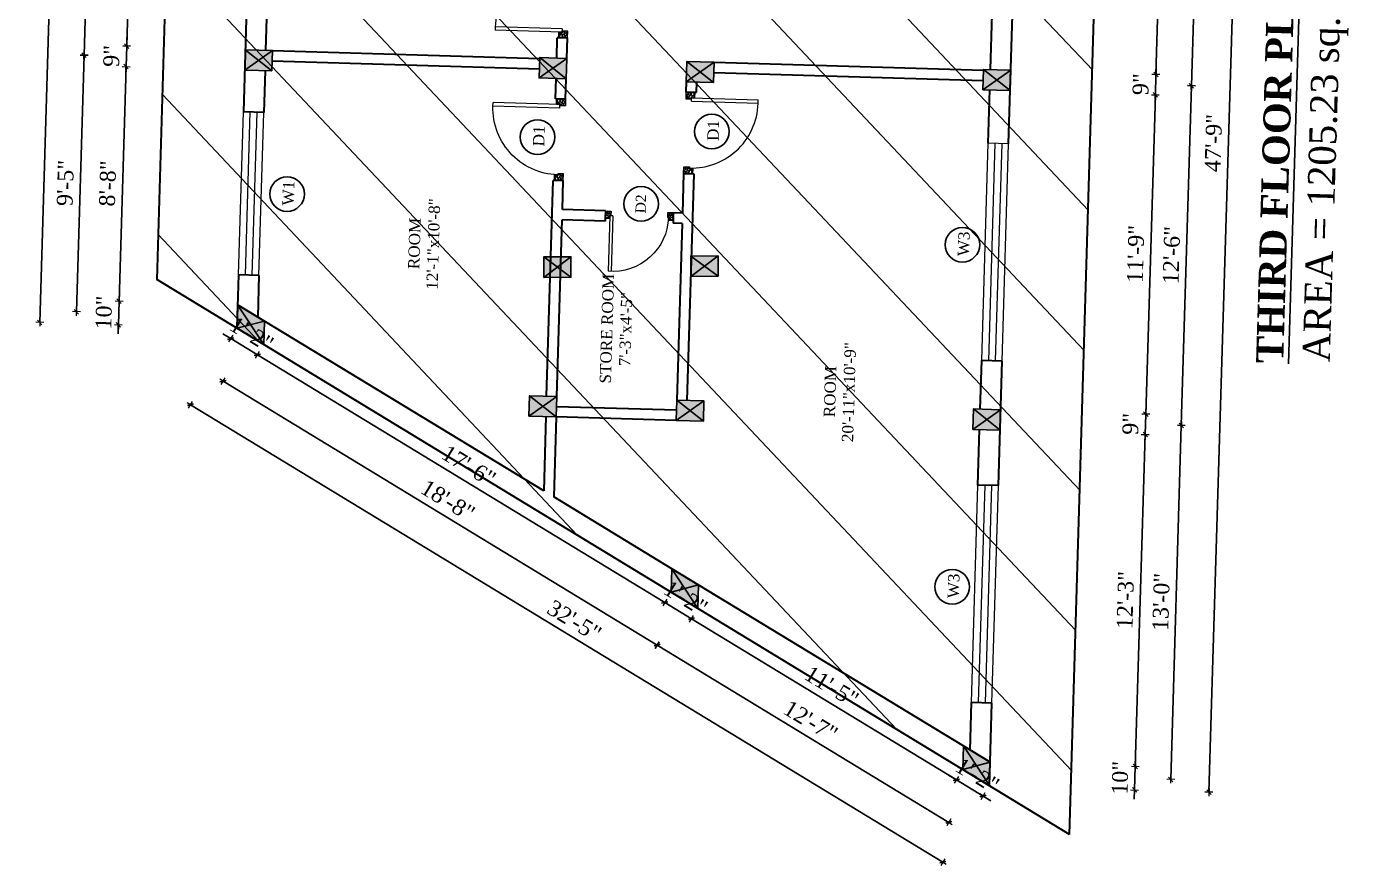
# Model space of a CAD drawing. Header units: inches. Extents: x 4069 to 291496, y -47643 to 12535.
# Drawn here: x 136842 to 137426, y -17996 to -17625 of the extents above; entities that cross this region are included whole.
import ezdxf

# ---------------------------------------------------------------- set-up
doc = ezdxf.new("R2010")
doc.units = ezdxf.units.IN
doc.header["$LTSCALE"] = 5
doc.header["$MEASUREMENT"] = 0
for name, color, linetype, lineweight in [('A-WALL', 7, 'Continuous', 9), ('Dimension', 7, 'Continuous', 18), ('DOOR', 62, 'Continuous', 0), ('Dw', 2, 'Continuous', 18)]:
    doc.layers.add(name, color=color, linetype=linetype, lineweight=lineweight)
doc.layers.add('dim line', color=7, linetype='Continuous', lineweight=15, true_color=0xfab2b2)
doc.layers.add('TEXT', color=6, linetype='Continuous')
doc.layers.add('WALL', color=7, linetype='Continuous')
doc.styles.add('ordinary', font='times.ttf')
doc.dimstyles.new('Copy of 96', dxfattribs={"dimtxt": 7, "dimasz": 4, "dimexe": 0.5, "dimexo": 0.5, "dimgap": 3, "dimtad": 1, "dimdec": 1, "dimzin": 11, "dimdsep": 46, "dimlunit": 4, "dimtxsty": 'ordinary', "dimblk": 'OBLIQUE', "dimcen": 0.09, "dimse1": 1, "dimse2": 1, "dimclrt": 6, "dimazin": 0, "dimtfac": 1, "dimtdec": 1, "dimtix": 1, "dimtmove": 2, "dimatfit": 3, "dimldrblk": 'leader', "dimfxl": 0.5, "dimfxlon": 1, "dimtolj": 1, "dimtzin": 0, "dimarcsym": 0})

# ---------------------------------------------------------------- blocks, each defined once
blk = doc.blocks.new('c2a')
at = {"color": 1, "ltscale": 5}
for p, q in [((18091.63, 4625.76), (18084.82, 4613.76)), ((18101.98, 4625.76), (18091.63, 4625.76)), ((18095.17, 4613.76), (18101.98, 4625.76)), ((18084.82, 4613.76), (18095.17, 4613.76))]:
    blk.add_line(p, q, dxfattribs=at)
blk = doc.blocks.new('C1a')
at = {"color": 1, "ltscale": 5}
for p, q in [((18657.75, 4625.76), (18648.75, 4625.76)), ((18648.75, 4625.76), (18648.82, 4613.76)), ((18657.82, 4613.76), (18657.75, 4625.76)), ((18648.82, 4613.76), (18657.82, 4613.76))]:
    blk.add_line(p, q, dxfattribs=at)
blk = doc.blocks.new('A$C27B36B59')
at = {"layer": 'DOOR'}
for p, q in [((0, 4), (0, 0)), ((2.5, 4), (0, 4)), ((0, 0), (3, 0)), ((2.5, 2.5), (2.5, 4)), ((3, 2.5), (2.5, 2.5)), ((3, 0), (3, 2.5))]:
    blk.add_line(p, q, dxfattribs=at)
for centre, radius, start, end in [((-1.4, -0.54), 4.75, 22.14107, 72.83803), ((1.34, 2.09), 1.64, 45.13802, 144.89476), ((2.21, 0.3), 2.49, 83.31492, 152.65798), ((0.13, 0.37), 2.05, 349.48753, 93.68048), ((1.96, -0.47), 2.01, 58.74475, 166.49498), ((-0.06, 0.32), 1.13, 343.54197, 86.94698), ((2.08, -0.4), 1.17, 38.28162, 160.15192)]:
    blk.add_arc(centre, radius, start, end, dxfattribs=at)
blk = doc.blocks.new('D2')
at = {"layer": 'DOOR'}
for p, q in [((74473.95, 24047.59), (74473.95, 24018.09)), ((74473.95, 24047.59), (74475.45, 24047.59)), ((74475.45, 24047.59), (74475.45, 24018.13))]:
    blk.add_line(p, q, dxfattribs=at)
blk.add_arc((74473.95, 24047.59), 29.5, 180, 272.9146, dxfattribs=at)
at = {"layer": 'DOOR', "xscale": -1, "rotation": 180}
blk.add_blockref('A$C27B36B59', (74441.95, 24050.09), dxfattribs=at)
at = {"layer": 'DOOR', "rotation": 180}
blk.add_blockref('A$C27B36B59', (74477.95, 24050.09), dxfattribs=at)
blk = doc.blocks.new('oblique')
at = {"color": 0, "lineweight": -2}
blk.add_line((0.25, 0.25), (-0.25, -0.25), dxfattribs=at)
at = {"layer": 'dim line', "lineweight": 9}
for p, q in [((-0.4375, 0), (0.4375, 0)), ((0, 0.4375), (0, -0.4375))]:
    blk.add_line(p, q, dxfattribs=at)
blk = doc.blocks.new('*D3934')
at = {"layer": 'A-WALL', "color": 0, "lineweight": -2, "ltscale": 50, "transparency": 16777216}
blk.add_line((137361.11, -17498.32), (137356.54, -17651.25), dxfattribs=at)
at = {"layer": 'Defpoints', "color": 0, "ltscale": 50, "transparency": 16777216}
for p in [(137281.22, -17495.94), (137276.65, -17648.87), (137356.54, -17651.25)]:
    blk.add_point(p, dxfattribs=at)
at = {"layer": 'A-WALL', "color": 0, "lineweight": -2, "ltscale": 50, "transparency": 16777216, "xscale": 4, "yscale": 4, "zscale": 4}
for p, rotation in [((137361.11, -17498.32), 88.2899854288983), ((137356.54, -17651.25), 268.2899854288983)]:
    blk.add_blockref('oblique', p, dxfattribs=dict(at, rotation=rotation))
at = {"layer": 'A-WALL', "color": 6, "ltscale": 50, "transparency": 16777216, "insert": (137352.26, -17574.59), "char_height": 7, "attachment_point": 5, "rotation": 88.28999, "style": 'ordinary'}
blk.add_mtext('\\A1;12\'-9"', dxfattribs=at)
blk = doc.blocks.new('_OBLIQUE')
at = {"color": 0, "linetype": 'ByBlock'}
blk.add_line((-0.5, -0.5), (0.5, 0.5), dxfattribs=at)
blk = doc.blocks.new('leader')
at = {"layer": 'Dimension'}
for p, q in [((0, -4.33), (0, 4.33)), ((-4.42, 0), (4.42, 0))]:
    blk.add_line(p, q, dxfattribs=at)
blk = doc.blocks.new('*D3935')
at = {"layer": 'A-WALL', "color": 0, "lineweight": -2, "ltscale": 50, "transparency": 16777216}
blk.add_line((137356.54, -17651.25), (137352.07, -17801.19), dxfattribs=at)
at = {"layer": 'Defpoints', "color": 0, "ltscale": 50, "transparency": 16777216}
for p in [(137276.65, -17648.87), (137272.17, -17798.8), (137352.07, -17801.19)]:
    blk.add_point(p, dxfattribs=at)
at = {"layer": 'A-WALL', "color": 0, "lineweight": -2, "ltscale": 50, "transparency": 16777216, "xscale": 4, "yscale": 4, "zscale": 4}
for p, rotation in [((137356.54, -17651.25), 88.2899854288983), ((137352.07, -17801.19), 268.2899854288983)]:
    blk.add_blockref('oblique', p, dxfattribs=dict(at, rotation=rotation))
at = {"layer": 'A-WALL', "color": 6, "ltscale": 50, "transparency": 16777216, "insert": (137347.75, -17726.03), "char_height": 7, "attachment_point": 5, "rotation": 88.28999, "style": 'ordinary'}
blk.add_mtext('\\A1;12\'-6"', dxfattribs=at)
blk = doc.blocks.new('*D3936')
at = {"layer": 'A-WALL', "color": 0, "lineweight": -2, "ltscale": 50, "transparency": 16777216}
blk.add_line((137352.07, -17801.19), (137347.4, -17957.44), dxfattribs=at)
at = {"layer": 'Defpoints', "color": 0, "ltscale": 50, "transparency": 16777216}
for p in [(137272.17, -17798.8), (137267.51, -17955.06), (137347.4, -17957.44)]:
    blk.add_point(p, dxfattribs=at)
at = {"layer": 'A-WALL', "color": 0, "lineweight": -2, "ltscale": 50, "transparency": 16777216, "xscale": 4, "yscale": 4, "zscale": 4}
for p, rotation in [((137352.07, -17801.19), 88.2899854288983), ((137347.4, -17957.44), 268.2899854288983)]:
    blk.add_blockref('oblique', p, dxfattribs=dict(at, rotation=rotation))
at = {"layer": 'A-WALL', "color": 6, "ltscale": 50, "transparency": 16777216, "insert": (137343.18, -17879.12), "char_height": 7, "attachment_point": 5, "rotation": 88.28999, "style": 'ordinary'}
blk.add_mtext('\\A1;13\'-0"', dxfattribs=at)
blk = doc.blocks.new('*D3937')
at = {"layer": 'A-WALL', "color": 0, "lineweight": -2, "ltscale": 50, "transparency": 16777216}
blk.add_line((137381.36, -17390.38), (137364.26, -17963.12), dxfattribs=at)
at = {"layer": 'Defpoints', "color": 0, "ltscale": 50, "transparency": 16777216}
for p in [(137284.45, -17387.49), (137267.35, -17960.23), (137364.26, -17963.12)]:
    blk.add_point(p, dxfattribs=at)
at = {"layer": 'A-WALL', "color": 0, "lineweight": -2, "ltscale": 50, "transparency": 16777216, "xscale": 4, "yscale": 4, "zscale": 4}
for p, rotation in [((137381.36, -17390.38), 88.2899854288983), ((137364.26, -17963.12), 268.2899854288983)]:
    blk.add_blockref('oblique', p, dxfattribs=dict(at, rotation=rotation))
at = {"layer": 'A-WALL', "color": 6, "ltscale": 50, "transparency": 16777216, "insert": (137366.25, -17676.56), "char_height": 7, "attachment_point": 5, "rotation": 88.28999, "style": 'ordinary'}
blk.add_mtext('\\A1;47\'-9"', dxfattribs=at)
blk = doc.blocks.new('*D3938')
at = {"layer": 'A-WALL', "color": 0, "lineweight": -2, "ltscale": 50, "transparency": 16777216}
for p, q in [((137252.79, -17957.63), (137249.37, -17955.55)), ((137264.58, -17964.8), (137252.79, -17957.63)), ((137264.58, -17964.8), (137268, -17966.87))]:
    blk.add_line(p, q, dxfattribs=at)
at = {"layer": 'Defpoints', "color": 0, "ltscale": 50, "transparency": 16777216}
for p in [(137255.56, -17953.06), (137252.79, -17957.63), (137267.35, -17960.23)]:
    blk.add_point(p, dxfattribs=at)
at = {"layer": 'A-WALL', "color": 0, "lineweight": -2, "ltscale": 50, "transparency": 16777216, "xscale": 4, "yscale": 4, "zscale": 4}
for p, rotation in [((137252.79, -17957.63), 328.701470922219), ((137264.58, -17964.8), 148.701470922219)]:
    blk.add_blockref('oblique', p, dxfattribs=dict(at, rotation=rotation))
at = {"layer": 'A-WALL', "color": 6, "ltscale": 50, "transparency": 16777216, "insert": (137262.06, -17955.66), "char_height": 7, "attachment_point": 5, "rotation": 328.70147, "style": 'ordinary'}
blk.add_mtext('\\A1;1\'-2"', dxfattribs=at)
blk = doc.blocks.new('*D3939')
at = {"layer": 'A-WALL', "color": 0, "lineweight": -2, "ltscale": 50, "transparency": 16777216}
blk.add_line((137252.79, -17957.63), (137135.86, -17886.54), dxfattribs=at)
at = {"layer": 'Defpoints', "color": 0, "ltscale": 50, "transparency": 16777216}
for p in [(137135.86, -17886.54), (137138.63, -17881.97), (137255.56, -17953.06)]:
    blk.add_point(p, dxfattribs=at)
at = {"layer": 'A-WALL', "color": 0, "lineweight": -2, "ltscale": 50, "transparency": 16777216, "xscale": 4, "yscale": 4, "zscale": 4}
for p, rotation in [((137135.86, -17886.54), 148.7014709245675), ((137252.79, -17957.63), 328.7014709245675)]:
    blk.add_blockref('oblique', p, dxfattribs=dict(at, rotation=rotation))
at = {"layer": 'A-WALL', "color": 6, "ltscale": 50, "transparency": 16777216, "insert": (137197.73, -17916.47), "char_height": 7, "attachment_point": 5, "rotation": 328.70147, "style": 'ordinary'}
blk.add_mtext('\\A1;11\'-5"', dxfattribs=at)
blk = doc.blocks.new('*D3940')
at = {"layer": 'A-WALL', "color": 0, "lineweight": -2, "ltscale": 50, "transparency": 16777216}
for p, q in [((137124.07, -17879.37), (137120.65, -17877.29)), ((137135.86, -17886.54), (137124.07, -17879.37)), ((137135.86, -17886.54), (137139.27, -17888.61))]:
    blk.add_line(p, q, dxfattribs=at)
at = {"layer": 'Defpoints', "color": 0, "ltscale": 50, "transparency": 16777216}
for p in [(137126.84, -17874.8), (137124.07, -17879.37), (137138.63, -17881.97)]:
    blk.add_point(p, dxfattribs=at)
at = {"layer": 'A-WALL', "color": 0, "lineweight": -2, "ltscale": 50, "transparency": 16777216, "xscale": 4, "yscale": 4, "zscale": 4}
for p, rotation in [((137124.07, -17879.37), 328.7014709245675), ((137135.86, -17886.54), 148.7014709245675)]:
    blk.add_blockref('oblique', p, dxfattribs=dict(at, rotation=rotation))
at = {"layer": 'A-WALL', "color": 6, "ltscale": 50, "transparency": 16777216, "insert": (137133.34, -17877.4), "char_height": 7, "attachment_point": 5, "rotation": 328.70147, "style": 'ordinary'}
blk.add_mtext('\\A1;1\'-2"', dxfattribs=at)
blk = doc.blocks.new('*D3941')
at = {"layer": 'A-WALL', "color": 0, "lineweight": -2, "ltscale": 50, "transparency": 16777216}
blk.add_line((137124.07, -17879.37), (136944.25, -17770.04), dxfattribs=at)
at = {"layer": 'Defpoints', "color": 0, "ltscale": 50, "transparency": 16777216}
for p in [(136944.25, -17770.04), (136947.02, -17765.48), (137126.84, -17874.8)]:
    blk.add_point(p, dxfattribs=at)
at = {"layer": 'A-WALL', "color": 0, "lineweight": -2, "ltscale": 50, "transparency": 16777216, "xscale": 4, "yscale": 4, "zscale": 4}
for p, rotation in [((136944.25, -17770.04), 148.7014709245675), ((137124.07, -17879.37), 328.7014709245675)]:
    blk.add_blockref('oblique', p, dxfattribs=dict(at, rotation=rotation))
at = {"layer": 'A-WALL', "color": 6, "ltscale": 50, "transparency": 16777216, "insert": (137037.57, -17819.09), "char_height": 7, "attachment_point": 5, "rotation": 328.70147, "style": 'ordinary'}
blk.add_mtext('\\A1;17\'-6"', dxfattribs=at)
blk = doc.blocks.new('*D3942')
at = {"layer": 'A-WALL', "color": 0, "lineweight": -2, "ltscale": 50, "transparency": 16777216}
for p, q in [((136932.46, -17762.87), (136929.04, -17760.8)), ((136944.25, -17770.04), (136932.46, -17762.87)), ((136944.25, -17770.04), (136947.67, -17772.12))]:
    blk.add_line(p, q, dxfattribs=at)
at = {"layer": 'Defpoints', "color": 0, "ltscale": 50, "transparency": 16777216}
for p in [(136935.23, -17758.31), (136932.46, -17762.87), (136947.02, -17765.48)]:
    blk.add_point(p, dxfattribs=at)
at = {"layer": 'A-WALL', "color": 0, "lineweight": -2, "ltscale": 50, "transparency": 16777216, "xscale": 4, "yscale": 4, "zscale": 4}
for p, rotation in [((136932.46, -17762.87), 328.7014709245675), ((136944.25, -17770.04), 148.7014709245675)]:
    blk.add_blockref('oblique', p, dxfattribs=dict(at, rotation=rotation))
at = {"layer": 'A-WALL', "color": 6, "ltscale": 50, "transparency": 16777216, "insert": (136941.73, -17760.9), "char_height": 7, "attachment_point": 5, "rotation": 328.70147, "style": 'ordinary'}
blk.add_mtext('\\A1;1\'-2"', dxfattribs=at)
blk = doc.blocks.new('*D3943')
at = {"layer": 'A-WALL', "color": 0, "lineweight": -2, "ltscale": 50, "transparency": 16777216}
blk.add_line((136929.1, -17781.67), (137120.71, -17898.17), dxfattribs=at)
at = {"layer": 'Defpoints', "color": 0, "ltscale": 50, "transparency": 16777216}
for p in [(136941.13, -17761.89), (137132.74, -17878.39), (137120.71, -17898.17)]:
    blk.add_point(p, dxfattribs=at)
at = {"layer": 'A-WALL', "color": 0, "lineweight": -2, "ltscale": 50, "transparency": 16777216, "xscale": 4, "yscale": 4, "zscale": 4}
for p, rotation in [((136929.1, -17781.67), 148.7014709222173), ((137120.71, -17898.17), 328.7014709222173)]:
    blk.add_blockref('oblique', p, dxfattribs=dict(at, rotation=rotation))
at = {"layer": 'A-WALL', "color": 6, "ltscale": 50, "transparency": 16777216, "insert": (137028.31, -17834.32), "char_height": 7, "attachment_point": 5, "rotation": 328.70147, "style": 'ordinary'}
blk.add_mtext('\\A1;18\'-8"', dxfattribs=at)
blk = doc.blocks.new('*D3944')
at = {"layer": 'A-WALL', "color": 0, "lineweight": -2, "ltscale": 50, "transparency": 16777216}
blk.add_line((137120.71, -17898.17), (137249.43, -17976.43), dxfattribs=at)
at = {"layer": 'Defpoints', "color": 0, "ltscale": 50, "transparency": 16777216}
for p in [(137132.74, -17878.39), (137261.46, -17956.65), (137249.43, -17976.43)]:
    blk.add_point(p, dxfattribs=at)
at = {"layer": 'A-WALL', "color": 0, "lineweight": -2, "ltscale": 50, "transparency": 16777216, "xscale": 4, "yscale": 4, "zscale": 4}
for p, rotation in [((137120.71, -17898.17), 148.7014709245675), ((137249.43, -17976.43), 328.7014709245675)]:
    blk.add_blockref('oblique', p, dxfattribs=dict(at, rotation=rotation))
at = {"layer": 'A-WALL', "color": 6, "ltscale": 50, "transparency": 16777216, "insert": (137188.48, -17931.68), "char_height": 7, "attachment_point": 5, "rotation": 328.70147, "style": 'ordinary'}
blk.add_mtext('\\A1;12\'-7"', dxfattribs=at)
blk = doc.blocks.new('*D3945')
at = {"layer": 'A-WALL', "color": 0, "lineweight": -2, "ltscale": 50, "transparency": 16777216}
blk.add_line((137246.82, -17994.01), (136914.7, -17792.08), dxfattribs=at)
at = {"layer": 'Defpoints', "color": 0, "ltscale": 50, "transparency": 16777216}
for p in [(136935.23, -17758.31), (136914.7, -17792.08), (137267.35, -17960.23)]:
    blk.add_point(p, dxfattribs=at)
at = {"layer": 'A-WALL', "color": 0, "lineweight": -2, "ltscale": 50, "transparency": 16777216, "xscale": 4, "yscale": 4, "zscale": 4}
for p, rotation in [((136914.7, -17792.08), 148.7014709222228), ((137246.82, -17994.01), 328.7014709222228)]:
    blk.add_blockref('oblique', p, dxfattribs=dict(at, rotation=rotation))
at = {"layer": 'A-WALL', "color": 6, "ltscale": 50, "transparency": 16777216, "insert": (137084.17, -17887.44), "char_height": 7, "attachment_point": 5, "rotation": 328.70147, "style": 'ordinary'}
blk.add_mtext('\\A1;32\'-5"', dxfattribs=at)
blk = doc.blocks.new('*D3946')
at = {"layer": 'A-WALL', "color": 0, "lineweight": -2, "ltscale": 50, "transparency": 16777216}
for p, q in [((136882.88, -17756.75), (136883.19, -17746.4)), ((136883.19, -17746.4), (136883.31, -17742.4)), ((136882.88, -17756.75), (136882.76, -17760.74))]:
    blk.add_line(p, q, dxfattribs=at)
at = {"layer": 'Defpoints', "color": 0, "ltscale": 50, "transparency": 16777216}
for p in [(136883.19, -17746.4), (136935.54, -17747.96), (136935.23, -17758.31)]:
    blk.add_point(p, dxfattribs=at)
at = {"layer": 'A-WALL', "color": 0, "lineweight": -2, "ltscale": 50, "transparency": 16777216, "xscale": 4, "yscale": 4, "zscale": 4}
for p, rotation in [((136883.19, -17746.4), 268.2899854278434), ((136882.88, -17756.75), 88.28998542784338)]:
    blk.add_blockref('oblique', p, dxfattribs=dict(at, rotation=rotation))
at = {"layer": 'A-WALL', "color": 6, "ltscale": 50, "transparency": 16777216, "insert": (136876.48, -17751.38), "char_height": 7, "attachment_point": 5, "rotation": 88.28999, "style": 'ordinary'}
blk.add_mtext('\\A1;10"', dxfattribs=at)
blk = doc.blocks.new('*D3947')
at = {"layer": 'A-WALL', "color": 0, "lineweight": -2, "ltscale": 50, "transparency": 16777216}
blk.add_line((136883.19, -17746.4), (136886.28, -17642.8), dxfattribs=at)
at = {"layer": 'Defpoints', "color": 0, "ltscale": 50, "transparency": 16777216}
for p in [(136886.28, -17642.8), (136938.63, -17644.36), (136935.54, -17747.96)]:
    blk.add_point(p, dxfattribs=at)
at = {"layer": 'A-WALL', "color": 0, "lineweight": -2, "ltscale": 50, "transparency": 16777216, "xscale": 4, "yscale": 4, "zscale": 4}
for p, rotation in [((136886.28, -17642.8), 88.28998542889832), ((136883.19, -17746.4), 268.2899854288983)]:
    blk.add_blockref('oblique', p, dxfattribs=dict(at, rotation=rotation))
at = {"layer": 'A-WALL', "color": 6, "ltscale": 50, "transparency": 16777216, "insert": (136878.18, -17694.4), "char_height": 7, "attachment_point": 5, "rotation": 88.28999, "style": 'ordinary'}
blk.add_mtext('\\A1;8\'-8"', dxfattribs=at)
blk = doc.blocks.new('*D3948')
at = {"layer": 'A-WALL', "color": 0, "lineweight": -2, "ltscale": 50, "transparency": 16777216}
for p, q in [((136886.55, -17633.8), (136886.67, -17629.8)), ((136886.28, -17642.8), (136886.55, -17633.8)), ((136886.28, -17642.8), (136886.16, -17646.79))]:
    blk.add_line(p, q, dxfattribs=at)
at = {"layer": 'Defpoints', "color": 0, "ltscale": 50, "transparency": 16777216}
for p in [(136886.55, -17633.8), (136938.9, -17635.36), (136938.63, -17644.36)]:
    blk.add_point(p, dxfattribs=at)
at = {"layer": 'A-WALL', "color": 0, "lineweight": -2, "ltscale": 50, "transparency": 16777216, "xscale": 4, "yscale": 4, "zscale": 4}
for p, rotation in [((136886.55, -17633.8), 268.2899854288983), ((136886.28, -17642.8), 88.2899854288983)]:
    blk.add_blockref('oblique', p, dxfattribs=dict(at, rotation=rotation))
at = {"layer": 'A-WALL', "color": 6, "ltscale": 50, "transparency": 16777216, "insert": (136879.85, -17638.1), "char_height": 7, "attachment_point": 5, "rotation": 88.28999, "style": 'ordinary'}
blk.add_mtext('\\A1;9"', dxfattribs=at)
blk = doc.blocks.new('*D3949')
at = {"layer": 'A-WALL', "color": 0, "lineweight": -2, "ltscale": 50, "transparency": 16777216}
blk.add_line((136886.55, -17633.8), (136891.18, -17478.87), dxfattribs=at)
at = {"layer": 'Defpoints', "color": 0, "ltscale": 50, "transparency": 16777216}
for p in [(136891.18, -17478.87), (136943.53, -17480.43), (136938.9, -17635.36)]:
    blk.add_point(p, dxfattribs=at)
at = {"layer": 'A-WALL', "color": 0, "lineweight": -2, "ltscale": 50, "transparency": 16777216, "xscale": 4, "yscale": 4, "zscale": 4}
for p, rotation in [((136891.18, -17478.87), 88.28998542889832), ((136886.55, -17633.8), 268.2899854288983)]:
    blk.add_blockref('oblique', p, dxfattribs=dict(at, rotation=rotation))
at = {"layer": 'A-WALL', "color": 6, "ltscale": 50, "transparency": 16777216, "insert": (136882.37, -17556.14), "char_height": 7, "attachment_point": 5, "rotation": 88.28999, "style": 'ordinary'}
blk.add_mtext('\\A1;12\'-11"', dxfattribs=at)
blk = doc.blocks.new('*D3954')
at = {"layer": 'A-WALL', "color": 0, "lineweight": -2, "ltscale": 50, "transparency": 16777216}
blk.add_line((136872.64, -17473.81), (136867.75, -17637.74), dxfattribs=at)
at = {"layer": 'Defpoints', "color": 0, "ltscale": 50, "transparency": 16777216}
for p in [(136943.66, -17475.93), (136867.75, -17637.74), (136938.77, -17639.86)]:
    blk.add_point(p, dxfattribs=at)
at = {"layer": 'A-WALL', "color": 0, "lineweight": -2, "ltscale": 50, "transparency": 16777216, "xscale": 4, "yscale": 4, "zscale": 4}
for p, rotation in [((136872.64, -17473.81), 88.2899854288983), ((136867.75, -17637.74), 268.2899854288983)]:
    blk.add_blockref('oblique', p, dxfattribs=dict(at, rotation=rotation))
at = {"layer": 'A-WALL', "color": 6, "ltscale": 50, "transparency": 16777216, "insert": (136863.64, -17555.58), "char_height": 7, "attachment_point": 5, "rotation": 88.28999, "style": 'ordinary'}
blk.add_mtext('\\A1;13\'-8"', dxfattribs=at)
blk = doc.blocks.new('*D3955')
at = {"layer": 'A-WALL', "color": 0, "lineweight": -2, "ltscale": 50, "transparency": 16777216}
blk.add_line((136867.75, -17637.74), (136864.37, -17751.02), dxfattribs=at)
at = {"layer": 'Defpoints', "color": 0, "ltscale": 50, "transparency": 16777216}
for p in [(136938.77, -17639.86), (136864.37, -17751.02), (136935.39, -17753.14)]:
    blk.add_point(p, dxfattribs=at)
at = {"layer": 'A-WALL', "color": 0, "lineweight": -2, "ltscale": 50, "transparency": 16777216, "xscale": 4, "yscale": 4, "zscale": 4}
for p, rotation in [((136867.75, -17637.74), 88.2899854288983), ((136864.37, -17751.02), 268.2899854288983)]:
    blk.add_blockref('oblique', p, dxfattribs=dict(at, rotation=rotation))
at = {"layer": 'A-WALL', "color": 6, "ltscale": 50, "transparency": 16777216, "insert": (136859.49, -17694.18), "char_height": 7, "attachment_point": 5, "rotation": 88.28999, "style": 'ordinary'}
blk.add_mtext('\\A1;9\'-5"', dxfattribs=at)
blk = doc.blocks.new('*D3956')
at = {"layer": 'A-WALL', "color": 0, "lineweight": -2, "ltscale": 50, "transparency": 16777216}
blk.add_line((136848.2, -17755.71), (136859.51, -17376.88), dxfattribs=at)
at = {"layer": 'Defpoints', "color": 0, "ltscale": 50, "transparency": 16777216}
for p in [(136859.51, -17376.88), (136946.54, -17379.48), (136935.23, -17758.31)]:
    blk.add_point(p, dxfattribs=at)
at = {"layer": 'A-WALL', "color": 0, "lineweight": -2, "ltscale": 50, "transparency": 16777216, "xscale": 4, "yscale": 4, "zscale": 4}
for p, rotation in [((136859.51, -17376.88), 88.28998542889836), ((136848.2, -17755.71), 268.2899854288983)]:
    blk.add_blockref('oblique', p, dxfattribs=dict(at, rotation=rotation))
at = {"layer": 'A-WALL', "color": 6, "ltscale": 50, "transparency": 16777216, "insert": (136847.29, -17566.1), "char_height": 7, "attachment_point": 5, "rotation": 88.28999, "style": 'ordinary'}
blk.add_mtext('\\A1;31\'-7"', dxfattribs=at)
blk = doc.blocks.new('*D3957')
at = {"layer": 'A-WALL', "color": 0, "lineweight": -2, "ltscale": 50, "transparency": 16777216}
for p, q in [((137331.76, -17951.8), (137331.88, -17947.8)), ((137331.45, -17962.14), (137331.76, -17951.8)), ((137331.45, -17962.14), (137331.33, -17966.14))]:
    blk.add_line(p, q, dxfattribs=at)
at = {"layer": 'Defpoints', "color": 0, "ltscale": 50, "transparency": 16777216}
for p in [(137267.66, -17949.89), (137331.76, -17951.8), (137267.35, -17960.23)]:
    blk.add_point(p, dxfattribs=at)
at = {"layer": 'A-WALL', "color": 0, "lineweight": -2, "ltscale": 50, "transparency": 16777216, "xscale": 4, "yscale": 4, "zscale": 4}
for p, rotation in [((137331.76, -17951.8), 268.2899854288983), ((137331.45, -17962.14), 88.2899854288983)]:
    blk.add_blockref('oblique', p, dxfattribs=dict(at, rotation=rotation))
at = {"layer": 'A-WALL', "color": 6, "ltscale": 50, "transparency": 16777216, "insert": (137325.05, -17956.78), "char_height": 7, "attachment_point": 5, "rotation": 88.28999, "style": 'ordinary'}
blk.add_mtext('\\A1;10"', dxfattribs=at)
blk = doc.blocks.new('*D3958')
at = {"layer": 'A-WALL', "color": 0, "lineweight": -2, "ltscale": 50, "transparency": 16777216}
blk.add_line((137331.76, -17951.8), (137336.14, -17805.21), dxfattribs=at)
at = {"layer": 'Defpoints', "color": 0, "ltscale": 50, "transparency": 16777216}
for p in [(137272.04, -17803.3), (137336.14, -17805.21), (137267.66, -17949.89)]:
    blk.add_point(p, dxfattribs=at)
at = {"layer": 'A-WALL', "color": 0, "lineweight": -2, "ltscale": 50, "transparency": 16777216, "xscale": 4, "yscale": 4, "zscale": 4}
for p, rotation in [((137336.14, -17805.21), 88.28998542889836), ((137331.76, -17951.8), 268.2899854288983)]:
    blk.add_blockref('oblique', p, dxfattribs=dict(at, rotation=rotation))
at = {"layer": 'A-WALL', "color": 6, "ltscale": 50, "transparency": 16777216, "insert": (137327.39, -17878.31), "char_height": 7, "attachment_point": 5, "rotation": 88.28999, "style": 'ordinary'}
blk.add_mtext('\\A1;12\'-3"', dxfattribs=at)
blk = doc.blocks.new('*D3959')
at = {"layer": 'A-WALL', "color": 0, "lineweight": -2, "ltscale": 50, "transparency": 16777216}
for p, q in [((137336.41, -17796.22), (137336.53, -17792.22)), ((137336.14, -17805.21), (137336.41, -17796.22)), ((137336.14, -17805.21), (137336.02, -17809.21))]:
    blk.add_line(p, q, dxfattribs=at)
at = {"layer": 'Defpoints', "color": 0, "ltscale": 50, "transparency": 16777216}
for p in [(137272.31, -17794.3), (137336.41, -17796.22), (137272.04, -17803.3)]:
    blk.add_point(p, dxfattribs=at)
at = {"layer": 'A-WALL', "color": 0, "lineweight": -2, "ltscale": 50, "transparency": 16777216, "xscale": 4, "yscale": 4, "zscale": 4}
for p, rotation in [((137336.41, -17796.22), 268.2899854288983), ((137336.14, -17805.21), 88.2899854288983)]:
    blk.add_blockref('oblique', p, dxfattribs=dict(at, rotation=rotation))
at = {"layer": 'A-WALL', "color": 6, "ltscale": 50, "transparency": 16777216, "insert": (137329.7, -17800.52), "char_height": 7, "attachment_point": 5, "rotation": 88.28999, "style": 'ordinary'}
blk.add_mtext('\\A1;9"', dxfattribs=at)
blk = doc.blocks.new('*D3960')
at = {"layer": 'A-WALL', "color": 0, "lineweight": -2, "ltscale": 50, "transparency": 16777216}
blk.add_line((137336.41, -17796.22), (137340.61, -17655.28), dxfattribs=at)
at = {"layer": 'Defpoints', "color": 0, "ltscale": 50, "transparency": 16777216}
for p in [(137276.52, -17653.37), (137340.61, -17655.28), (137272.31, -17794.3)]:
    blk.add_point(p, dxfattribs=at)
at = {"layer": 'A-WALL', "color": 0, "lineweight": -2, "ltscale": 50, "transparency": 16777216, "xscale": 4, "yscale": 4, "zscale": 4}
for p, rotation in [((137340.61, -17655.28), 88.28998542889836), ((137336.41, -17796.22), 268.2899854288983)]:
    blk.add_blockref('oblique', p, dxfattribs=dict(at, rotation=rotation))
at = {"layer": 'A-WALL', "color": 6, "ltscale": 50, "transparency": 16777216, "insert": (137331.94, -17725.55), "char_height": 7, "attachment_point": 5, "rotation": 88.28999, "style": 'ordinary'}
blk.add_mtext('\\A1;11\'-9"', dxfattribs=at)
blk = doc.blocks.new('*D3961')
at = {"layer": 'A-WALL', "color": 0, "lineweight": -2, "ltscale": 50, "transparency": 16777216}
for p, q in [((137340.61, -17655.28), (137340.88, -17646.28)), ((137340.88, -17646.28), (137341, -17642.29)), ((137340.61, -17655.28), (137340.49, -17659.28))]:
    blk.add_line(p, q, dxfattribs=at)
at = {"layer": 'Defpoints', "color": 0, "ltscale": 50, "transparency": 16777216}
for p in [(137276.78, -17644.37), (137340.88, -17646.28), (137276.52, -17653.37)]:
    blk.add_point(p, dxfattribs=at)
at = {"layer": 'A-WALL', "color": 0, "lineweight": -2, "ltscale": 50, "transparency": 16777216, "xscale": 4, "yscale": 4, "zscale": 4}
for p, rotation in [((137340.88, -17646.28), 268.2899854288983), ((137340.61, -17655.28), 88.2899854288983)]:
    blk.add_blockref('oblique', p, dxfattribs=dict(at, rotation=rotation))
at = {"layer": 'A-WALL', "color": 6, "ltscale": 50, "transparency": 16777216, "insert": (137334.18, -17650.59), "char_height": 7, "attachment_point": 5, "rotation": 88.28999, "style": 'ordinary'}
blk.add_mtext('\\A1;9"', dxfattribs=at)
blk = doc.blocks.new('*D3962')
at = {"layer": 'A-WALL', "color": 0, "lineweight": -2, "ltscale": 50, "transparency": 16777216}
blk.add_line((137340.88, -17646.28), (137345.18, -17502.35), dxfattribs=at)
at = {"layer": 'Defpoints', "color": 0, "ltscale": 50, "transparency": 16777216}
for p in [(137281.08, -17500.44), (137345.18, -17502.35), (137276.78, -17644.37)]:
    blk.add_point(p, dxfattribs=at)
at = {"layer": 'A-WALL', "color": 0, "lineweight": -2, "ltscale": 50, "transparency": 16777216, "xscale": 4, "yscale": 4, "zscale": 4}
for p, rotation in [((137345.18, -17502.35), 88.28998542889836), ((137340.88, -17646.28), 268.2899854288983)]:
    blk.add_blockref('oblique', p, dxfattribs=dict(at, rotation=rotation))
at = {"layer": 'A-WALL', "color": 6, "ltscale": 50, "transparency": 16777216, "insert": (137336.47, -17574.12), "char_height": 7, "attachment_point": 5, "rotation": 88.28999, "style": 'ordinary'}
blk.add_mtext('\\A1;12\'-0"', dxfattribs=at)

msp = doc.modelspace()

# ---------------------------------------------------------------- hatches: boundary and pattern name
at = {"layer": 'WALL', "linetype": 'ByBlock', "ltscale": 5, "true_color": 0xf8991e}
h = msp.add_hatch(dxfattribs=at)
h.set_pattern_fill('ANSI31', color=30, scale=350, angle=448.28998543)
h.set_pattern_definition([(133.29, (133798.7, -24314.044), (-31.8453, -29.99899), [])])
h.paths.add_polyline_path([(137302.72795, -17981.73701), (136899.85762, -17736.80218), (136910.55405, -17378.51382), (137320.44341, -17388.33867)])
h = msp.add_hatch(color=30, dxfattribs=at)
h.dxf.hatch_style = 1
h.paths.add_polyline_path([(136944.76508, -17640.04056), (136950.62812, -17644.7176), (136950.89669, -17635.72161)])
h.paths.add_polyline_path([(136950.89669, -17635.72161), (136938.90204, -17635.36351), (136944.76508, -17640.04056)])
h.paths.add_polyline_path([(136944.76508, -17640.04056), (136938.90204, -17635.36351), (136938.63347, -17644.35951)])
h.paths.add_polyline_path([(136938.63347, -17644.35951), (136950.62812, -17644.7176), (136944.76508, -17640.04056)])
h = msp.add_hatch(color=30, dxfattribs=at)
h.dxf.hatch_style = 1
h.paths.add_polyline_path([(137074.72002, -17643.48984), (137080.58307, -17648.16688), (137080.85164, -17639.17089)])
h.paths.add_polyline_path([(137080.85164, -17639.17089), (137068.85698, -17638.8128), (137074.72002, -17643.48984)])
h.paths.add_polyline_path([(137074.72002, -17643.48984), (137068.85698, -17638.8128), (137068.58841, -17647.80879)])
h.paths.add_polyline_path([(137068.58841, -17647.80879), (137080.58307, -17648.16688), (137074.72002, -17643.48984)])
h = msp.add_hatch(color=30, dxfattribs=at)
h.dxf.hatch_style = 1
h.paths.add_polyline_path([(137139.6975, -17645.21448), (137145.56054, -17649.89153), (137145.82911, -17640.89553)])
h.paths.add_polyline_path([(137145.82911, -17640.89553), (137133.83445, -17640.53744), (137139.6975, -17645.21448)])
h.paths.add_polyline_path([(137139.6975, -17645.21448), (137133.83445, -17640.53744), (137133.56588, -17649.53343)])
h.paths.add_polyline_path([(137133.56588, -17649.53343), (137145.56054, -17649.89153), (137139.6975, -17645.21448)])
h = msp.add_hatch(color=30, dxfattribs=at)
h.dxf.hatch_style = 1
h.paths.add_polyline_path([(137270.65209, -17648.6903), (137276.51514, -17653.36734), (137276.78371, -17644.37135)])
h.paths.add_polyline_path([(137276.78371, -17644.37135), (137264.78905, -17644.01326), (137270.65209, -17648.6903)])
h.paths.add_polyline_path([(137270.65209, -17648.6903), (137264.78905, -17644.01326), (137264.52048, -17653.00925)])
h.paths.add_polyline_path([(137264.52048, -17653.00925), (137276.51514, -17653.36734), (137270.65209, -17648.6903)])
h = msp.add_hatch(color=30, dxfattribs=at)
h.dxf.hatch_style = 1
h.paths.add_polyline_path([(137082.63321, -17726.77169), (137076.63321, -17731.30868), (137082.63321, -17735.77186)])
h.paths.add_polyline_path([(137082.63321, -17726.77169), (137070.63321, -17726.8455), (137076.63321, -17731.30868)])
h.paths.add_polyline_path([(137070.63321, -17726.8455), (137070.63321, -17735.84567), (137076.63321, -17731.30868)])
h.paths.add_polyline_path([(137076.63321, -17731.30868), (137070.63321, -17735.84567), (137082.63321, -17735.77186)])
h = msp.add_hatch(color=30, dxfattribs=at)
h.dxf.hatch_style = 1
h.paths.add_polyline_path([(137147.63321, -17726.3719), (137141.63321, -17730.90889), (137147.63321, -17735.37207)])
h.paths.add_polyline_path([(137147.63321, -17726.3719), (137135.63321, -17726.44571), (137141.63321, -17730.90889)])
h.paths.add_polyline_path([(137135.63321, -17726.44571), (137135.63321, -17735.44588), (137141.63321, -17730.90889)])
h.paths.add_polyline_path([(137141.63321, -17730.90889), (137135.63321, -17735.44588), (137147.63321, -17735.37207)])
h = msp.add_hatch(color=30, dxfattribs=at)
h.dxf.hatch_style = 1
h.paths.add_polyline_path([(136941.28169, -17756.72054), (136947.33177, -17755.13243), (136935.54045, -17747.9636)])
h.paths.add_polyline_path([(136941.28169, -17756.72054), (136935.54045, -17747.9636), (136935.2316, -17758.30865)])
h.paths.add_polyline_path([(136935.2316, -17758.30865), (136947.02293, -17765.47748), (136941.28169, -17756.72054)])
h.paths.add_polyline_path([(136941.28169, -17756.72054), (136947.02293, -17765.47748), (136947.33177, -17755.13243)])
h = msp.add_hatch(color=30, dxfattribs=at)
h.dxf.hatch_style = 1
h.paths.add_polyline_path([(137070.26324, -17792.77467), (137076.12628, -17797.45171), (137076.39485, -17788.45572)])
h.paths.add_polyline_path([(137076.39485, -17788.45572), (137064.40019, -17788.09763), (137070.26324, -17792.77467)])
h.paths.add_polyline_path([(137070.26324, -17792.77467), (137064.40019, -17788.09763), (137064.13163, -17797.09362)])
h.paths.add_polyline_path([(137064.13163, -17797.09362), (137076.12628, -17797.45171), (137070.26324, -17792.77467)])
h = msp.add_hatch(color=30, dxfattribs=at)
h.dxf.hatch_style = 1
h.paths.add_polyline_path([(137135.23429, -17794.71434), (137141.09733, -17799.39138), (137141.3659, -17790.39538)])
h.paths.add_polyline_path([(137141.3659, -17790.39538), (137129.37125, -17790.03729), (137135.23429, -17794.71434)])
h.paths.add_polyline_path([(137135.23429, -17794.71434), (137129.37125, -17790.03729), (137129.10268, -17799.03329)])
h.paths.add_polyline_path([(137129.10268, -17799.03329), (137141.09733, -17799.39138), (137135.23429, -17794.71434)])
h = msp.add_hatch(color=30, dxfattribs=at)
h.dxf.hatch_style = 1
h.paths.add_polyline_path([(137266.17595, -17798.6235), (137272.039, -17803.30054), (137272.30756, -17794.30455)])
h.paths.add_polyline_path([(137272.30756, -17794.30455), (137260.31291, -17793.94646), (137266.17595, -17798.6235)])
h.paths.add_polyline_path([(137266.17595, -17798.6235), (137260.31291, -17793.94646), (137260.04434, -17802.94245)])
h.paths.add_polyline_path([(137260.04434, -17802.94245), (137272.039, -17803.30054), (137266.17595, -17798.6235)])
h = msp.add_hatch(color=30, dxfattribs=at)
h.dxf.hatch_style = 1
h.paths.add_polyline_path([(137132.89074, -17873.21394), (137138.94083, -17871.62582), (137127.1495, -17864.457)])
h.paths.add_polyline_path([(137132.89074, -17873.21394), (137127.1495, -17864.457), (137126.84066, -17874.80205)])
h.paths.add_polyline_path([(137126.84066, -17874.80205), (137138.63199, -17881.97087), (137132.89074, -17873.21394)])
h.paths.add_polyline_path([(137132.89074, -17873.21394), (137138.63199, -17881.97087), (137138.94083, -17871.62582)])
h = msp.add_hatch(color=30, dxfattribs=at)
h.dxf.hatch_style = 1
h.paths.add_polyline_path([(137261.61273, -17951.4736), (137267.66281, -17949.88549), (137255.87148, -17942.71666)])
h.paths.add_polyline_path([(137261.61273, -17951.4736), (137255.87148, -17942.71666), (137255.56264, -17953.06171)])
h.paths.add_polyline_path([(137255.56264, -17953.06171), (137267.35397, -17960.23054), (137261.61273, -17951.4736)])
h.paths.add_polyline_path([(137261.61273, -17951.4736), (137267.35397, -17960.23054), (137267.66281, -17949.88549)])

# ---------------------------------------------------------------- linework, layer by layer
at = {"color": 1, "ltscale": 5}
for p, q in [((136950.89669, -17635.72161), (136938.63347, -17644.35951)), ((136950.62812, -17644.7176), (136938.90204, -17635.36351)), ((137080.85164, -17639.17089), (137068.58841, -17647.80879)), ((137080.58307, -17648.16688), (137068.85698, -17638.8128)), ((137145.82911, -17640.89553), (137133.56588, -17649.53343)), ((137145.56054, -17649.89153), (137133.83445, -17640.53744)), ((137276.78371, -17644.37135), (137264.52048, -17653.00925)), ((137276.51514, -17653.36734), (137264.78905, -17644.01326)), ((137082.63321, -17726.77169), (137070.63321, -17735.84567)), ((137082.63321, -17735.77186), (137070.63321, -17726.8455)), ((137147.63321, -17726.3719), (137135.63321, -17735.44588)), ((137135.63321, -17726.44571), (137147.63321, -17735.37207)), ((136947.02293, -17765.47748), (136935.54045, -17747.9636)), ((136935.2316, -17758.30865), (136947.33177, -17755.13243)), ((137076.39485, -17788.45572), (137064.13163, -17797.09362)), ((137076.12628, -17797.45171), (137064.40019, -17788.09763)), ((137141.3659, -17790.39538), (137129.10268, -17799.03329)), ((137141.09733, -17799.39138), (137129.37125, -17790.03729)), ((137272.30756, -17794.30455), (137260.04434, -17802.94245)), ((137272.039, -17803.30054), (137260.31291, -17793.94646)), ((137138.63199, -17881.97087), (137127.1495, -17864.457)), ((137138.94083, -17871.62582), (137126.84066, -17874.80205)), ((137267.35397, -17960.23054), (137255.87148, -17942.71666)), ((137267.66281, -17949.88549), (137255.56264, -17953.06171))]:
    msp.add_line(p, q, dxfattribs=at)
at = {"layer": 'A-WALL', "lineweight": 30}
for p, q in [((137302.72795, -17981.73701), (137320.44341, -17388.33867)), ((136908.73375, -17439.4867), (136899.85762, -17736.80218)), ((136939.78234, -17605.87665), (136938.08498, -17662.73161)), ((136948.77834, -17606.14522), (136947.89803, -17635.63208)), ((137267.78771, -17644.10278), (137268.51882, -17619.61361)), ((137275.81388, -17676.85679), (137277.51481, -17619.88218)), ((137076.35364, -17639.03661), (137076.62221, -17630.04061)), ((137081.12021, -17630.1749), (137076.62221, -17630.04061)), ((136950.89669, -17635.72161), (137068.84414, -17639.24284)), ((137080.85164, -17639.17089), (137081.12021, -17630.1749)), ((136950.76241, -17640.2196), (137068.70986, -17643.74083)), ((137145.82911, -17640.89553), (137264.77611, -17644.44661)), ((136947.62946, -17644.62808), (136947.08097, -17663.00018)), ((137145.69482, -17645.39353), (137264.64183, -17648.9446)), ((137075.8165, -17657.02859), (137076.08507, -17648.0326)), ((137080.3145, -17657.16287), (137080.58307, -17648.16688)), ((137133.56588, -17649.53343), (137133.4316, -17654.03143)), ((137138.06388, -17649.66772), (137137.9296, -17654.16571)), ((137266.81789, -17676.58822), (137267.51915, -17653.09877)), ((137080.3145, -17657.16287), (137075.8165, -17657.02859)), ((137133.4316, -17654.03143), (137137.9296, -17654.16571)), ((136947.08097, -17663.00018), (136938.08498, -17662.73161)), ((137071.89685, -17788.32144), (137074.74223, -17693.01256)), ((137079.24023, -17693.14684), (137074.74223, -17693.01256)), ((137078.85871, -17705.92603), (137079.24023, -17693.14684)), ((137132.35733, -17690.0154), (137131.83511, -17707.5076)), ((137132.35733, -17690.0154), (137136.85532, -17690.14968)), ((137136.85532, -17690.14968), (137133.86924, -17790.17158)), ((137097.85025, -17706.49301), (137078.85871, -17705.92603)), ((137076.39485, -17788.45572), (137078.72443, -17710.42403)), ((137097.71597, -17710.99101), (137078.72443, -17710.42403)), ((137097.85025, -17706.49301), (137097.71597, -17710.99101)), ((137127.83689, -17707.38824), (137127.70261, -17711.88624)), ((137131.83511, -17707.5076), (137127.83689, -17707.38824)), ((137131.70082, -17712.0056), (137127.70261, -17711.88624)), ((137131.70082, -17712.0056), (137129.37125, -17790.03729)), ((136935.93643, -17734.69955), (136935.2316, -17758.30865)), ((136944.93243, -17734.96812), (136935.93643, -17734.69955)), ((136944.93243, -17734.96812), (136944.38394, -17753.34022)), ((137302.72795, -17981.73701), (136899.85762, -17736.80218)), ((137070.6494, -17830.10638), (136935.54045, -17747.9636)), ((137263.31157, -17794.03598), (137263.95315, -17772.54547)), ((137272.94915, -17772.81404), (137263.95315, -17772.54547)), ((137271.30789, -17827.78955), (137272.94915, -17772.81404)), ((137129.23696, -17794.53529), (137076.26057, -17792.95372)), ((137071.62829, -17797.31743), (137070.6494, -17830.10638)), ((137076.12628, -17797.45171), (137075.07114, -17832.79469)), ((137129.10268, -17799.03329), (137076.12628, -17797.45171)), ((137262.3119, -17827.52098), (137263.043, -17803.03197)), ((137271.30789, -17827.78955), (137262.3119, -17827.52098)), ((137127.1495, -17864.457), (137075.07114, -17832.79469)), ((137267.66281, -17949.88549), (137127.1495, -17864.457)), ((137258.81932, -17944.50887), (137259.44717, -17923.47822)), ((137268.44316, -17923.74679), (137259.44717, -17923.47822)), ((137267.35397, -17960.23054), (137268.44316, -17923.74679))]:
    msp.add_line(p, q, dxfattribs=at)
at = {"layer": 'A-WALL', "color": 1, "ltscale": 5}
for p, q in [((137133.56588, -17649.53343), (137133.4316, -17654.03143)), ((137131.83511, -17707.5076), (137127.83689, -17707.38824))]:
    msp.add_line(p, q, dxfattribs=at)
at = {"layer": 'Dw', "color": 3}
for p, q in [((136935.93643, -17734.69955), (136938.08498, -17662.73161)), ((136938.9351, -17734.78907), (136941.08365, -17662.82114)), ((136941.93376, -17734.87859), (136944.08231, -17662.91066)), ((136944.93243, -17734.96812), (136947.08097, -17663.00018)), ((137263.95315, -17772.54547), (137266.81789, -17676.58822)), ((137275.81388, -17676.85679), (137266.81789, -17676.58822)), ((137269.81655, -17676.67775), (137266.95182, -17772.63499)), ((137272.81521, -17676.76727), (137269.95048, -17772.72452)), ((137272.94915, -17772.81404), (137275.81388, -17676.85679)), ((137259.44717, -17923.47822), (137262.3119, -17827.52098)), ((137265.31057, -17827.6105), (137262.44583, -17923.56775)), ((137268.30923, -17827.70002), (137265.4445, -17923.65727)), ((137268.44316, -17923.74679), (137271.30789, -17827.78955))]:
    msp.add_line(p, q, dxfattribs=at)
at = {"layer": 'TEXT'}
for centre in [(137144.83516, -17671.49496), (137067.88945, -17673.91502), (136957.35787, -17699.07319), (137113.64164, -17703.42214), (137255.44982, -17721.44273), (137250.94147, -17872.45459)]:
    msp.add_circle(centre, 7.64038, dxfattribs=at)
at = {"layer": 'WALL', "color": 2, "linetype": 'ByBlock', "ltscale": 5}
for points in [[(136950.62812, -17644.7176), (136950.89669, -17635.72161), (136938.90204, -17635.36351), (136938.63347, -17644.35951)], [(137080.58307, -17648.16688), (137080.85164, -17639.17089), (137068.85698, -17638.8128), (137068.58841, -17647.80879)], [(137145.56054, -17649.89153), (137145.82911, -17640.89553), (137133.83445, -17640.53744), (137133.56588, -17649.53343)], [(137276.51514, -17653.36734), (137276.78371, -17644.37135), (137264.78905, -17644.01326), (137264.52048, -17653.00925)], [(137070.63321, -17735.84567), (137082.63321, -17735.77186), (137082.63321, -17726.77169), (137070.63321, -17726.8455)], [(137135.63321, -17735.44588), (137147.63321, -17735.37207), (137147.63321, -17726.3719), (137135.63321, -17726.44571)], [(136947.02293, -17765.47748), (136947.33177, -17755.13243), (136935.54045, -17747.9636), (136935.2316, -17758.30865)], [(137076.12628, -17797.45171), (137076.39485, -17788.45572), (137064.40019, -17788.09763), (137064.13163, -17797.09362)], [(137141.09733, -17799.39138), (137141.3659, -17790.39538), (137129.37125, -17790.03729), (137129.10268, -17799.03329)], [(137272.039, -17803.30054), (137272.30756, -17794.30455), (137260.31291, -17793.94646), (137260.04434, -17802.94245)], [(137138.63199, -17881.97087), (137138.94083, -17871.62582), (137127.1495, -17864.457), (137126.84066, -17874.80205)], [(137267.35397, -17960.23054), (137267.66281, -17949.88549), (137255.87148, -17942.71666), (137255.56264, -17953.06171)]]:
    msp.add_lwpolyline(points, close=True, dxfattribs=at)

# ---------------------------------------------------------------- block references
at = {"layer": 'WALL', "color": 2, "linetype": 'ByBlock'}
for p, rotation in [((115264.23588, 57532.28585), 268.2899854279543), ((158950.31593, -92816.49218), 88.28998542795433)]:
    msp.add_blockref('D2', p, dxfattribs=dict(at, rotation=rotation))
at = {"layer": 'WALL', "color": 2, "linetype": 'ByBlock', "xscale": -1, "rotation": 268.2899854279543}
msp.add_blockref('D2', (110818.44395, -91384.26849), dxfattribs=at)
at = {"layer": 'WALL', "color": 2, "linetype": 'ByBlock', "xscale": -0.8332999999984168, "yscale": 0.8333000000002357, "zscale": 0.8333, "rotation": 358.2899854279543}
msp.add_blockref('D2', (198534.64736, -39590.50975), dxfattribs=at)
at = {"layer": 'WALL', "color": 2, "linetype": 'ByBlock', "ltscale": 5}
for name, p, rotation in [('C1a', (141696.39239, -36384.59091), 89.99999999999999), ('C1a', (141761.39239, -36384.19112), 89.99999999999999), ('c2a', (141019.05915, -35979.92177), 88.28998542795433), ('c2a', (141210.66821, -36096.41516), 88.28998542795433), ('c2a', (141339.39019, -36174.67483), 88.28998542795433)]:
    msp.add_blockref(name, p, dxfattribs=dict(at, rotation=rotation))

# ---------------------------------------------------------------- texts
at = {"layer": 'TEXT', "style": 'ordinary'}
for s, height, rotation, p in [('D1', 5, 88.28959735, (137070.82986, -17678.10263)), ('D1', 5, 88.28959735, (137147.77557, -17675.68257)), ('W1', 5, 88.29037351, (136960.27044, -17704.19538)), ('D2', 4.5, 88.29037351, (137115.58925, -17707.60989)), ('W3', 5, 88.29037351, (137258.36238, -17726.56492)), ('W3', 5, 88.29037351, (137253.85404, -17877.57678))]:
    msp.add_text(s, height=height, rotation=rotation, dxfattribs=at).set_placement(p)
at = {"layer": 'TEXT', "char_height": 12, "width": 219.8150831, "attachment_point": 8, "rotation": 88.28959735, "style": 'ordinary'}
for s, insert in [('{\\fTimes New Roman|b1|i0|c0|p18;\\LTHIRD FLOOR PLAN}', (137399.93694, -17682.87828)), ('AREA = 1205.23 sq. ft.', (137424.05992, -17687.18482))]:
    msp.add_mtext(s, dxfattribs=dict(at, insert=insert))
at = {"layer": 'TEXT', "char_height": 5, "attachment_point": 8, "rotation": 88.28959735, "style": 'ordinary'}
for s, insert in [('ROOM\\P12\'-1"x10\'-8"', (137024.44979, -17721.21407)), ('STORE ROOM\\P7\'-3"x4\'-5"', (137109.40704, -17758.8018)), ('ROOM\\P20\'-11"x10\'-9"', (137207.92083, -17786.60073))]:
    msp.add_mtext_dynamic_manual_height_columns(s, width=101.5687276, gutter_width=1720.71691, heights=[0], dxfattribs=dict(at, insert=insert))

# ---------------------------------------------------------------- dimensions: what is measured, and where the dimension line sits
at = {"layer": 'A-WALL', "ltscale": 50}
for base, p1, p2, angle, picture, middle in [((136859.51427, -17376.87931), (136935.2316, -17758.30865), (136946.54132, -17379.47744), 88.28998543, '*D3956', (136847.29168, -17566.09884)), ((137364.26351, -17963.1237), (137284.45283, -17387.48572), (137267.35397, -17960.23054), 88.28998543, '*D3937', (137366.24522, -17676.55522)), ((136867.75062, -17637.74135), (136943.66167, -17475.93455), (136938.76775, -17639.86151), 88.28998543, '*D3954', (136863.63994, -17555.58209)), ((136891.17827, -17478.8697), (136938.90204, -17635.36351), (136943.52738, -17480.43254), 268.28998543, '*D3949', (136882.36849, -17556.14122)), ((137356.54134, -17651.25446), (137281.21509, -17495.93748), (137276.64942, -17648.86935), 88.28998543, '*D3934', (137352.25644, -17574.59245)), ((137345.17909, -17502.34909), (137276.78371, -17644.37135), (137281.0808, -17500.43548), 88.28998543, '*D3962', (137336.4729, -17574.12125)), ((136886.55292, -17633.80067), (136938.63347, -17644.35951), (136938.90204, -17635.36351), 268.28998543, '*D3948', (136879.85091, -17638.10259)), ((136864.36889, -17751.01597), (136938.76775, -17639.86151), (136935.38602, -17753.13613), 88.28998543, '*D3955', (136859.49203, -17694.18258)), ((136886.28435, -17642.79666), (136935.54045, -17747.9636), (136938.63347, -17644.35951), 268.28998543, '*D3947', (136878.1802, -17694.40294)), ((137340.882, -17646.28496), (137276.51514, -17653.36734), (137276.78371, -17644.37135), 88.28998543, '*D3961', (137334.17998, -17650.58688)), ((137352.0652, -17801.18766), (137276.64942, -17648.86935), (137272.17328, -17798.80255), 88.28998543, '*D3935', (137347.74563, -17726.02529)), ((137340.61343, -17655.28095), (137272.30756, -17794.30455), (137276.51514, -17653.36734), 88.28998543, '*D3960', (137331.94191, -17725.55348)), ((136932.45649, -17762.87318), (136947.02293, -17765.47748), (136935.2316, -17758.30865), 328.70147092, '*D3942', (136941.72888, -17760.90352)), ((136944.24782, -17770.042), (137126.84066, -17874.80205), (136947.02293, -17765.47748), 328.70147092, '*D3941', (137037.57012, -17819.08984)), ((137336.40585, -17796.21816), (137272.039, -17803.30054), (137272.30756, -17794.30455), 88.28998543, '*D3959', (137329.70384, -17800.52008)), ((137347.40031, -17957.44313), (137272.17328, -17798.80255), (137267.50839, -17955.05801), 88.28998543, '*D3936', (137343.17511, -17879.11962)), ((137336.13728, -17805.21415), (137267.66281, -17949.88549), (137272.039, -17803.30054), 88.28998543, '*D3958', (137327.39155, -17878.31085)), ((137124.06555, -17879.36657), (137138.63199, -17881.97087), (137126.84066, -17874.80205), 328.70147092, '*D3940', (137133.33794, -17877.39691)), ((137249.43149, -17976.42791), (137132.73632, -17878.38646), (137261.4583, -17956.64613), 148.70147092, '*D3944', (137188.48393, -17931.68363)), ((137135.85687, -17886.5354), (137255.56264, -17953.06171), (137138.63199, -17881.97087), 328.70147092, '*D3939', (137197.73039, -17916.475)), ((137331.7611, -17951.7991), (137267.35397, -17960.23054), (137267.66281, -17949.88549), 88.28998543, '*D3957', (137325.04904, -17956.77585))]:
    dim = msp.add_linear_dim(base=base, p1=p1, p2=p2, angle=angle, dimstyle='Copy of 96', override={"dimdec": 0, "dimblk": 'oblique', "dimtdec": 0, "dimarcsym": 1}, dxfattribs=at)
    dim.commit()
    dim.dimension.update_dxf_attribs({"geometry": picture, "text_midpoint": middle})
for p1, p2, distance, picture, middle in [((136935.2316, -17758.30865), (136935.54045, -17747.9636), 52.37244, '*D3946', (136876.47927, -17751.37751)), ((137267.35397, -17960.23054), (136935.2316, -17758.30865), 39.52759, '*D3945', (137084.16651, -17887.43901)), ((136941.12727, -17761.89306), (137132.73632, -17878.38646), -23.15088, '*D3943', (137028.31317, -17834.31573)), ((137267.35397, -17960.23054), (137255.56264, -17953.06171), 5.34192, '*D3938', (137262.05992, -17955.65658))]:
    dim = msp.add_aligned_dim(p1=p1, p2=p2, distance=distance, dimstyle='Copy of 96', override={"dimdec": 0, "dimblk": 'oblique', "dimtdec": 0, "dimarcsym": 1}, dxfattribs=at)
    dim.commit()
    dim.dimension.update_dxf_attribs({"geometry": picture, "text_midpoint": middle})

doc.saveas('drawing.dxf')
